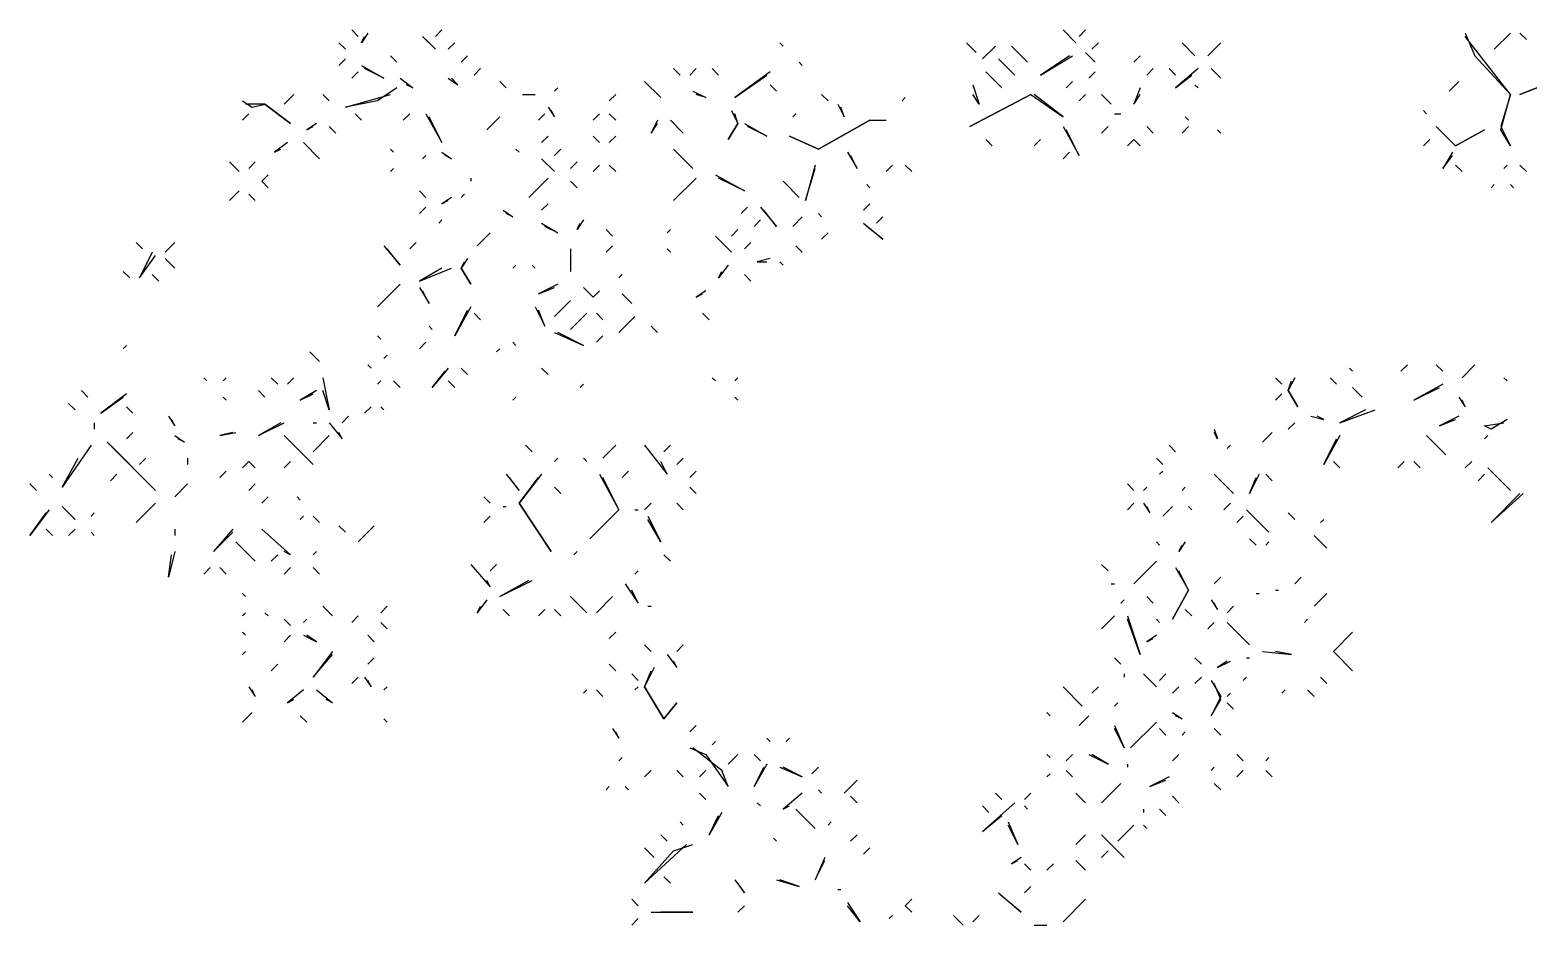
# Model space of a CAD drawing. Extents: x 1 to 2775, y -31 to 2075.
# Drawn here: x 2443.2 to 2520.8, y 1529.3 to 1575.7 of the extents above; entities that cross this region are included whole.
import ezdxf

# ---------------------------------------------------------------- set-up
doc = ezdxf.new("R2010")
doc.units = 0
doc.layers.add('LINEWORK', color=4, linetype='CONTINUOUS')

msp = doc.modelspace()

# ---------------------------------------------------------------- linework, layer by layer
at = {"layer": 'LINEWORK'}
for points in [[(2459.1667, 1575), (2459.5, 1574.6667)], [(2459.8333, 1575.6667), (2460.1667, 1575.3333)], [(2460.6667, 1575.5), (2460.3333, 1575), (2460.5, 1575.3333)], [(2463.5, 1575.3333), (2464.1667, 1574.6667), (2463.6667, 1575.1667)], [(2464.5, 1575.6667), (2464.1667, 1575.3333)], [(2465.1667, 1575), (2464.8333, 1574.6667)], [(2482, 1575), (2482.1667, 1574.8333)], [(2491.6667, 1575), (2492.1667, 1574.5)], [(2496.6667, 1575.6667), (2497.3333, 1575)], [(2497.8333, 1575.6667), (2497.5, 1575.3333)], [(2498.5, 1575), (2498.1667, 1574.6667)], [(2502.8333, 1575), (2503.5, 1574.3333)], [(2504.8333, 1575), (2504.1667, 1574.3333)], [(2517.5, 1575.5), (2518, 1574.3333), (2519.8333, 1572.3333), (2519.3333, 1570.6667), (2519.8333, 1569.6667), (2519.3333, 1570.5), (2519.8333, 1572.3333), (2517.5, 1575.3333)], [(2519.8333, 1575.5), (2519, 1574.6667)], [(2520.3333, 1575.5), (2520.6667, 1575.1667)], [(2526, 1575.3333), (2523.3333, 1573.5), (2520.3333, 1572.3333), (2523.3333, 1573.5), (2525.8333, 1575.1667)], [(2459.5, 1574.1667), (2459.1667, 1573.8333)], [(2461.8333, 1574.3333), (2462.1667, 1574)], [(2465.8333, 1574.3333), (2465.5, 1574)], [(2493.1667, 1574.8333), (2492.5, 1574.1667)], [(2493.3333, 1574.1667), (2494.1667, 1573.3333)], [(2494, 1574.8333), (2494.8333, 1574)], [(2497, 1574.3333), (2495.5, 1573.3333), (2497.1667, 1574.3333)], [(2497.8333, 1574.5), (2498.3333, 1574)], [(2500.6667, 1574.3333), (2500.3333, 1574)], [(2460.1667, 1573.5), (2459.8333, 1573.1667)], [(2460.3333, 1573.8333), (2461.5, 1573.1667), (2460.5, 1573.6667)], [(2466.5, 1573.6667), (2466.1667, 1573.3333)], [(2476.5, 1573.6667), (2476.8333, 1573.3333)], [(2477.6667, 1573.6667), (2477.3333, 1573.3333)], [(2478.5, 1573.6667), (2478.8333, 1573.3333)], [(2481.5, 1573.5), (2479.6667, 1572.1667), (2481.3333, 1573.3333)], [(2483, 1574), (2483.1667, 1573.8333)], [(2492.6667, 1573.5), (2493.5, 1572.6667)], [(2498.3333, 1573.5), (2498, 1573.1667)], [(2501.3333, 1573.6667), (2501, 1573.3333)], [(2502.1667, 1573.6667), (2502.5, 1573.3333)], [(2503.6667, 1573.6667), (2502.5, 1572.6667), (2503.3333, 1573.3333)], [(2504.3333, 1573.6667), (2504.8333, 1573.1667)], [(2462.1667, 1572.6667), (2461.1667, 1572), (2459.5, 1571.6667), (2461.8333, 1572.3333)], [(2462.3333, 1573.1667), (2463, 1572.6667), (2462.6667, 1572.8333)], [(2464.8333, 1573.1667), (2465.3333, 1572.8333), (2465, 1573.1667)], [(2467.5, 1573), (2467.8333, 1572.6667)], [(2470.5, 1572.6667), (2470.3333, 1572.5)], [(2475, 1573), (2475.8333, 1572.1667)], [(2481.5, 1572.8333), (2481.8333, 1572.5)], [(2492, 1572.8333), (2492.3333, 1571.8333), (2492, 1572.3333)], [(2497.1667, 1573), (2496.8333, 1572.6667)], [(2500.6667, 1572.6667), (2500.3333, 1571.8333), (2500.6667, 1572.3333)], [(2503.5, 1572.8333), (2503.6667, 1572.6667)], [(2517.1667, 1573), (2516.6667, 1572.5)], [(2454.1667, 1572), (2454.6667, 1571.6667), (2455.3333, 1571.8333), (2456.6667, 1570.8333), (2455.3333, 1571.8333), (2454.3333, 1571.8333)], [(2456.8333, 1572.3333), (2456.3333, 1571.8333)], [(2458.3333, 1572.3333), (2458.6667, 1572)], [(2468.6667, 1572.3333), (2469.3333, 1572.3333)], [(2473.5, 1572.3333), (2473.1667, 1572)], [(2477.5, 1572.5), (2478.1667, 1572.1667), (2477.6667, 1572.3333)], [(2484.1667, 1572.3333), (2484.5, 1572)], [(2488.5, 1572.1667), (2488.3333, 1572)], [(2495, 1572.3333), (2491.8333, 1570.6667), (2495, 1572.3333), (2496.6667, 1571.1667), (2495.1667, 1572.3333)], [(2497.8333, 1572.3333), (2497.5, 1572)], [(2498.6667, 1572.3333), (2499.1667, 1571.8333)], [(2454.5, 1571.3333), (2454.1667, 1571)], [(2460, 1571.3333), (2460.3333, 1571)], [(2462.8333, 1571.3333), (2462.5, 1571)], [(2463.6667, 1571.3333), (2464.5, 1569.8333), (2463.8333, 1571.1667)], [(2467.5, 1571.1667), (2466.8333, 1570.5)], [(2469.8333, 1571.3333), (2469.5, 1571)], [(2470, 1571.6667), (2470.3333, 1571.1667), (2470.1667, 1571.5)], [(2472.6667, 1571.3333), (2472.3333, 1571)], [(2473.1667, 1571.3333), (2473.5, 1571)], [(2479.5, 1571.5), (2479.8333, 1570.8333), (2479.3333, 1570), (2479.8333, 1570.8333), (2479.6667, 1571.3333)], [(2482.8333, 1571.3333), (2482.6667, 1571.1667)], [(2485, 1571.8333), (2485.3333, 1571.1667), (2485.1667, 1571.6667)], [(2499.3333, 1571.3333), (2499.6667, 1571.3333)], [(2503, 1571.1667), (2503.1667, 1571)], [(2515.3333, 1571.5), (2515.5, 1571.3333)], [(2458, 1570.8333), (2457.5, 1570.5), (2457.8333, 1570.6667)], [(2458.6667, 1570.6667), (2459, 1570.3333)], [(2475.6667, 1571), (2475.3333, 1570.3333), (2475.6667, 1570.8333)], [(2476.3333, 1571), (2477, 1570.3333)], [(2480.1667, 1570.8333), (2481.3333, 1570.1667), (2480.3333, 1570.6667)], [(2486.6667, 1571), (2484, 1569.5), (2482.5, 1570.1667), (2484, 1569.5), (2486.6667, 1571), (2487.5, 1571)], [(2496.6667, 1570.6667), (2497.5, 1569.1667), (2496.8333, 1570.5)], [(2499, 1570.6667), (2498.6667, 1570.3333)], [(2501, 1570.6667), (2501.3333, 1570.3333)], [(2503.1667, 1570.6667), (2502.8333, 1570.3333)], [(2504.6667, 1570.5), (2504.8333, 1570.3333)], [(2516, 1570.6667), (2517, 1569.6667), (2518.5, 1570.5), (2517, 1569.6667), (2516.1667, 1570.5)], [(2456.5, 1569.8333), (2455.8333, 1569.3333), (2456.1667, 1569.5)], [(2457.3333, 1569.8333), (2458.1667, 1569)], [(2470, 1570.1667), (2469.6667, 1569.8333)], [(2472.3333, 1570.1667), (2472.6667, 1569.8333)], [(2473.5, 1570.1667), (2473.1667, 1569.8333)], [(2492.6667, 1570), (2493, 1569.6667)], [(2495.5, 1570), (2495.1667, 1569.6667)], [(2500.3333, 1570), (2500, 1569.6667), (2500.3333, 1570), (2500.6667, 1569.6667)], [(2515.6667, 1570), (2515.3333, 1569.6667)], [(2453.5, 1568.8333), (2454, 1568.3333)], [(2454.8333, 1568.8333), (2454.5, 1568.5)], [(2461.8333, 1569.5), (2462, 1569.3333)], [(2463.6667, 1569.1667), (2463.5, 1569)], [(2464.5, 1569.3333), (2465, 1569), (2464.6667, 1569.1667)], [(2468.3333, 1569.5), (2468.5, 1569.3333)], [(2469.6667, 1569), (2470.3333, 1568.3333)], [(2470.6667, 1569.5), (2470.3333, 1569.1667)], [(2471.5, 1568.8333), (2471.1667, 1568.5)], [(2476.5, 1569.5), (2477.5, 1568.5)], [(2485.5, 1569.3333), (2486, 1568.5), (2485.6667, 1569.1667)], [(2497, 1569.3333), (2496.6667, 1569)], [(2516.8333, 1569.3333), (2516.3333, 1568.5), (2516.8333, 1569.1667)], [(2455.5, 1568.1667), (2455.1667, 1567.8333), (2455.5, 1567.5), (2455.1667, 1567.8333)], [(2462, 1568.5), (2461.8333, 1568.3333)], [(2466, 1568), (2466, 1567.8333)], [(2470, 1568), (2469, 1567)], [(2472.6667, 1568.6667), (2472.3333, 1568.3333)], [(2473.1667, 1568.6667), (2473.5, 1568.3333)], [(2477.6667, 1568), (2476.5, 1566.8333)], [(2478.6667, 1568.1667), (2480.1667, 1567.3333), (2478.8333, 1568)], [(2483.8333, 1568.6667), (2483.3333, 1566.8333), (2483.8333, 1568.5)], [(2487.8333, 1568.6667), (2487.5, 1568.3333)], [(2488.5, 1568.6667), (2488.8333, 1568.3333)], [(2517, 1568.6667), (2517.3333, 1568.3333)], [(2519.6667, 1568.6667), (2519.5, 1568.5)], [(2520.3333, 1568.6667), (2520.6667, 1568.3333)], [(2454, 1567.3333), (2453.5, 1566.8333)], [(2463.3333, 1567.3333), (2463.6667, 1567)], [(2471.1667, 1567.8333), (2471.5, 1567.5)], [(2482.1667, 1567.8333), (2483, 1567)], [(2486.5, 1567.6667), (2486.6667, 1567.5)], [(2519, 1567.6667), (2518.8333, 1567.5)], [(2519.8333, 1567.6667), (2520, 1567.5)], [(2454.5, 1567.1667), (2454.8333, 1566.8333)], [(2463.6667, 1566.5), (2463.3333, 1566.1667)], [(2465, 1567), (2464.5, 1566.6667), (2464.8333, 1566.8333)], [(2465.6667, 1567.1667), (2465.5, 1567)], [(2470, 1566.6667), (2469.6667, 1566.3333)], [(2480.3333, 1566.5), (2480, 1566.1667)], [(2481, 1566.5), (2481.8333, 1565.5), (2481.1667, 1566.3333)], [(2486.6667, 1566.6667), (2486.3333, 1566.3333)], [(2464.5, 1565.8333), (2464.3333, 1565.6667)], [(2467.6667, 1566.3333), (2468.1667, 1566), (2467.8333, 1566.1667)], [(2469.6667, 1565.6667), (2470.5, 1565.1667), (2469.8333, 1565.5)], [(2471.8333, 1565.8333), (2471.5, 1565.3333), (2471.6667, 1565.6667)], [(2481, 1565.8333), (2480.6667, 1565.5)], [(2483.1667, 1566), (2482.6667, 1565.5)], [(2484, 1566.1667), (2484.1667, 1566)], [(2486.3333, 1565.6667), (2487.3333, 1564.8333), (2486.5, 1565.5)], [(2487.3333, 1566), (2487, 1565.6667)], [(2467, 1565.1667), (2466.3333, 1564.5)], [(2473, 1565.3333), (2473.3333, 1565)], [(2476.3333, 1565.3333), (2476.1667, 1565.1667)], [(2478.6667, 1565), (2479.5, 1564.1667), (2478.8333, 1564.8333)], [(2479.8333, 1565.3333), (2479.5, 1565)], [(2484.5, 1565.1667), (2484.1667, 1564.8333)], [(2448.6667, 1564.6667), (2449, 1564.3333)], [(2449.5, 1564.1667), (2448.8333, 1562.8333), (2449.6667, 1564)], [(2450.6667, 1564.6667), (2450.1667, 1564.1667)], [(2461.5, 1564.5), (2462.3333, 1563.5), (2461.6667, 1564.3333)], [(2463.1667, 1564.6667), (2462.8333, 1564.3333)], [(2471.1667, 1564.3333), (2471.1667, 1563.1667)], [(2473.3333, 1564.5), (2473, 1564.1667)], [(2476.1667, 1564.3333), (2476.3333, 1564.1667)], [(2480.5, 1564.6667), (2480.1667, 1564.3333)], [(2482.8333, 1564.5), (2483.1667, 1564.1667)], [(2450.1667, 1563.8333), (2450.6667, 1563.3333)], [(2464.5, 1563.3333), (2463.3333, 1562.6667), (2465, 1563.3333)], [(2465.8333, 1563.8333), (2465.5, 1563.3333), (2466, 1562.5), (2465.5, 1563.3333), (2465.6667, 1563.6667)], [(2468.3333, 1563.5), (2468.1667, 1563.3333)], [(2469.1667, 1563.5), (2469.3333, 1563.3333)], [(2479.3333, 1563.5), (2478.8333, 1562.8333), (2479, 1563.1667)], [(2481.5, 1563.8333), (2480.8333, 1563.6667), (2481.3333, 1563.6667)], [(2482, 1563.6667), (2482.1667, 1563.5)], [(2448, 1563.1667), (2448.3333, 1562.8333)], [(2449.5, 1563), (2449.8333, 1562.6667)], [(2473.8333, 1563), (2473.6667, 1562.8333)], [(2480.1667, 1563), (2480.5, 1562.6667)], [(2462.3333, 1562.5), (2461.1667, 1561.3333)], [(2463.3333, 1562.3333), (2463.8333, 1561.5), (2463.5, 1562.1667)], [(2470.5, 1562.5), (2469.5, 1562), (2470.3333, 1562.3333)], [(2471.8333, 1562.3333), (2472.3333, 1561.8333), (2472.6667, 1562.1667), (2472.3333, 1561.8333)], [(2473.8333, 1562), (2474.3333, 1561.5)], [(2478.1667, 1562.1667), (2477.6667, 1561.8333), (2478, 1562)], [(2466, 1561.3333), (2465.1667, 1559.8333), (2465.8333, 1561.1667)], [(2466.1667, 1561), (2466.5, 1560.6667)], [(2469.3333, 1561.3333), (2469.8333, 1560.3333), (2469.5, 1561.1667)], [(2471.1667, 1561.6667), (2470.3333, 1560.8333)], [(2472, 1561), (2471.1667, 1560.1667)], [(2472.5, 1561), (2472.8333, 1560.6667)], [(2478, 1561), (2478.3333, 1560.6667)], [(2463.8333, 1560.3333), (2464, 1560.1667)], [(2474.5, 1560.8333), (2473.6667, 1560)], [(2475.3333, 1560.3333), (2475.6667, 1560)], [(2461.1667, 1559.8333), (2461.3333, 1559.6667)], [(2463.6667, 1559.5), (2463.3333, 1559.1667)], [(2468.1667, 1559.5), (2468.3333, 1559.3333)], [(2470.3333, 1560), (2471.8333, 1559.3333), (2470.5, 1560)], [(2472.8333, 1559.8333), (2472.5, 1559.5)], [(2448.1667, 1559.3333), (2448, 1559.1667)], [(2457.6667, 1559), (2458.1667, 1558.5)], [(2461.6667, 1558.8333), (2461.5, 1558.6667)], [(2467.5, 1559.1667), (2467.3333, 1559)], [(2460.6667, 1558.3333), (2460.8333, 1558.1667)], [(2464.8333, 1558.1667), (2464, 1557.1667), (2464.6667, 1558)], [(2465.5, 1558.1667), (2465.8333, 1557.8333)], [(2469.6667, 1558.1667), (2470, 1557.8333)], [(2511.5, 1558.1667), (2511.6667, 1558)], [(2514.5, 1558.3333), (2514.1667, 1558)], [(2516, 1558.3333), (2516.3333, 1558)], [(2518, 1558.3333), (2517.3333, 1557.6667)], [(2452.1667, 1557.6667), (2452.3333, 1557.5)], [(2453.3333, 1557.6667), (2453.1667, 1557.5)], [(2455.6667, 1557.6667), (2456, 1557.3333)], [(2456.8333, 1557.6667), (2456.5, 1557.3333)], [(2458.3333, 1557.6667), (2458.6667, 1556), (2458.3333, 1557)], [(2461.3333, 1557.5), (2461.1667, 1557.3333)], [(2462, 1557.5), (2462.3333, 1557.1667)], [(2464.8333, 1557.5), (2465.1667, 1557.1667)], [(2471.8333, 1557.3333), (2471.6667, 1557.1667)], [(2478.5, 1557.6667), (2478.6667, 1557.5)], [(2479.8333, 1557.6667), (2479.6667, 1557.5)], [(2507.6667, 1557.6667), (2508, 1557.3333)], [(2508.6667, 1557.6667), (2508.3333, 1557), (2508.8333, 1556.1667), (2508.3333, 1557), (2508.5, 1557.5)], [(2510.5, 1557.6667), (2510.8333, 1557.3333)], [(2511.6667, 1557.1667), (2512.1667, 1556.6667)], [(2516.3333, 1557.3333), (2514.8333, 1556.5), (2516.1667, 1557.1667)], [(2519.5, 1557.6667), (2519.6667, 1557.5)], [(2445.1667, 1556.3333), (2445.5, 1556)], [(2445.8333, 1557), (2446.1667, 1556.6667)], [(2448.1667, 1556.8333), (2446.8333, 1555.8333), (2448, 1556.6667)], [(2453.1667, 1556.6667), (2453.3333, 1556.5)], [(2455, 1557), (2455.3333, 1556.6667)], [(2458, 1557), (2457.1667, 1556.5), (2457.8333, 1556.8333)], [(2468.3333, 1556.6667), (2468.1667, 1556.5)], [(2479.6667, 1556.6667), (2479.8333, 1556.5)], [(2508, 1556.8333), (2507.6667, 1556.5)], [(2517.1667, 1556.6667), (2517.5, 1556.1667), (2517.3333, 1556.5)], [(2448.1667, 1556.1667), (2448.5, 1555.8333)], [(2450.3333, 1555.6667), (2450.6667, 1555.1667), (2450.5, 1555.5)], [(2459.6667, 1555.6667), (2459.3333, 1555.3333)], [(2460.8333, 1556.1667), (2460.5, 1555.8333)], [(2461.3333, 1556.1667), (2461.5, 1556)], [(2509.5, 1555.6667), (2510.1667, 1555.5), (2509.8333, 1555.6667)], [(2512.3333, 1556), (2511, 1555.3333), (2512.8333, 1556)], [(2517.1667, 1555.6667), (2516.1667, 1555.1667), (2517, 1555.5)], [(2446.5, 1555.3333), (2446.5, 1555)], [(2448.5, 1554.8333), (2448.1667, 1554.5)], [(2453.6667, 1554.8333), (2453, 1554.6667), (2453.8333, 1554.8333)], [(2456.1667, 1555.3333), (2455, 1554.6667), (2456.3333, 1555.3333)], [(2457.8333, 1555.3333), (2458, 1555.3333)], [(2458.6667, 1555.3333), (2459.3333, 1554.5), (2459.1667, 1554.8333)], [(2504.5, 1555), (2504.6667, 1554.5), (2504.5, 1554.8333)], [(2507.5, 1554.8333), (2507, 1554.3333)], [(2508.6667, 1555.3333), (2508.3333, 1555)], [(2519.6667, 1555.5), (2518.8333, 1555), (2518.5, 1555.1667), (2519.5, 1555.3333)], [(2446.3333, 1554.1667), (2444.8333, 1552), (2445.6667, 1553.5)], [(2447.1667, 1554.3333), (2449.6667, 1551.8333), (2447.3333, 1554.1667)], [(2450.6667, 1554.6667), (2451.1667, 1554.3333), (2450.8333, 1554.5)], [(2456.3333, 1554.6667), (2457.8333, 1553.1667), (2456.5, 1554.5)], [(2458.6667, 1554.6667), (2457.8333, 1553.8333)], [(2468.8333, 1554.1667), (2469.1667, 1553.8333)], [(2473.5, 1554.1667), (2472.8333, 1553.5)], [(2475, 1554.1667), (2476.1667, 1552.6667), (2475.8333, 1553.3333)], [(2476.3333, 1554.1667), (2476, 1553.8333)], [(2502.1667, 1554.1667), (2502.5, 1553.8333)], [(2505.3333, 1554.1667), (2505.1667, 1554)], [(2511, 1554.6667), (2510.1667, 1553.1667), (2510.8333, 1554.5)], [(2515.5, 1554.6667), (2516.5, 1553.6667)], [(2518.6667, 1554.6667), (2518.5, 1554.5)], [(2449.1667, 1553.5), (2448.8333, 1553.1667)], [(2451.3333, 1553.5), (2451.3333, 1553.1667)], [(2454.5, 1553.3333), (2454.1667, 1553), (2454.5, 1553.3333), (2454.8333, 1553)], [(2456.6667, 1553.3333), (2456.3333, 1553)], [(2470.5, 1553.5), (2470.3333, 1553.3333)], [(2471.8333, 1553.5), (2472, 1553.3333)], [(2477, 1553.5), (2476.6667, 1553.1667)], [(2501.5, 1553.5), (2501.8333, 1553.1667)], [(2510.6667, 1553.3333), (2511, 1553)], [(2514.3333, 1553.3333), (2514, 1553)], [(2514.8333, 1553.3333), (2515.1667, 1553)], [(2517.8333, 1553.3333), (2517.5, 1553)], [(2444.1667, 1552.6667), (2444.3333, 1552.5)], [(2447.6667, 1552.6667), (2447.3333, 1552.3333)], [(2453.3333, 1552.8333), (2453, 1552.5)], [(2467.8333, 1552.6667), (2468.5, 1551.8333), (2468, 1552.5)], [(2469.6667, 1552.6667), (2468.5, 1551.1667), (2470.1667, 1548.6667), (2468.5, 1551.1667), (2469.5, 1552.5)], [(2472.6667, 1552.6667), (2473.6667, 1550.8333), (2472.1667, 1549.3333), (2473.6667, 1550.8333), (2472.8333, 1552.5)], [(2474.1667, 1552.8333), (2473.8333, 1552.5)], [(2477.6667, 1552.8333), (2477.3333, 1552.5)], [(2501.8333, 1552.8333), (2501.6667, 1552.6667)], [(2504.5, 1552.6667), (2505.5, 1551.6667)], [(2506.8333, 1552.6667), (2506.3333, 1551.6667), (2506.6667, 1552.5)], [(2507.1667, 1552.6667), (2507.5, 1552.3333)], [(2518.5, 1552.6667), (2518.1667, 1552.3333)], [(2518.6667, 1553), (2519.8333, 1551.8333)], [(2443.1667, 1552.1667), (2443.5, 1551.8333)], [(2451.3333, 1552.1667), (2450.6667, 1551.5)], [(2454.8333, 1552.1667), (2454.5, 1551.8333)], [(2470.3333, 1552), (2470.6667, 1551.6667)], [(2477.3333, 1552), (2477.6667, 1551.6667)], [(2500, 1552.1667), (2500.3333, 1551.8333)], [(2501, 1552), (2500.8333, 1551.8333)], [(2503, 1552), (2502.8333, 1551.8333)], [(2520.3333, 1551.6667), (2518.8333, 1550.1667), (2520.5, 1551.6667)], [(2444.8333, 1551), (2445.5, 1550.3333)], [(2449.6667, 1551.1667), (2448.6667, 1550.1667)], [(2455.5, 1551.5), (2455.1667, 1551.1667)], [(2457, 1551.5), (2457.1667, 1551.3333)], [(2466.6667, 1551.5), (2467, 1551.1667)], [(2467.6667, 1551), (2467.8333, 1551)], [(2475.3333, 1551.1667), (2475, 1550.8333)], [(2476.6667, 1551.1667), (2477, 1550.8333)], [(2500.3333, 1551.1667), (2500, 1550.8333)], [(2500.8333, 1551.1667), (2501.1667, 1550.6667), (2501, 1551)], [(2502.3333, 1551), (2501.8333, 1550.5)], [(2503.1667, 1551), (2503.3333, 1550.8333)], [(2505.3333, 1551.1667), (2505, 1550.8333)], [(2444.1667, 1550.8333), (2443.1667, 1549.5), (2444, 1550.6667)], [(2446.5, 1550.6667), (2446.3333, 1550.5)], [(2457.3333, 1550.5), (2457.1667, 1550.3333)], [(2457.8333, 1550.5), (2458.1667, 1550.1667)], [(2467, 1550.5), (2466.6667, 1550.1667)], [(2474.5, 1550.8333), (2474.6667, 1550.8333)], [(2475.1667, 1550.5), (2475.8333, 1549.1667), (2475.1667, 1550.3333)], [(2506, 1550.5), (2505.6667, 1550.1667)], [(2506.1667, 1550.8333), (2507.3333, 1549.6667)], [(2508.3333, 1550.6667), (2508.6667, 1550.3333)], [(2510.1667, 1550.3333), (2510, 1550.1667)], [(2444, 1549.8333), (2444.3333, 1549.5)], [(2445.5, 1549.8333), (2445.1667, 1549.5)], [(2446.3333, 1549.6667), (2446.5, 1549.5)], [(2450.6667, 1549.8333), (2450.6667, 1549.5)], [(2453.6667, 1549.8333), (2452.6667, 1548.6667), (2453.6667, 1549.6667)], [(2455.1667, 1549.8333), (2456.6667, 1548.5), (2456.3333, 1548.6667)], [(2459.1667, 1550), (2459.5, 1549.6667)], [(2461, 1550), (2460.1667, 1549.1667)], [(2509.6667, 1549.5), (2510.3333, 1548.8333)], [(2450.6667, 1548.6667), (2450.3333, 1547.3333), (2450.5, 1548.5)], [(2453.8333, 1549.1667), (2454.8333, 1548.1667)], [(2458, 1548.6667), (2457.8333, 1548.5)], [(2471.5, 1548.6667), (2471.3333, 1548.5)], [(2501.5, 1549.1667), (2501.6667, 1549)], [(2503, 1549.1667), (2502.6667, 1548.6667), (2502.8333, 1549)], [(2506.3333, 1549.3333), (2506.6667, 1549)], [(2507.3333, 1549.1667), (2507.1667, 1549)], [(2452.5, 1547.8333), (2452.1667, 1547.5)], [(2453, 1547.8333), (2453.3333, 1547.5)], [(2456, 1548.5), (2455.6667, 1548.1667)], [(2456.6667, 1547.8333), (2456.3333, 1547.5)], [(2457.8333, 1547.8333), (2458.1667, 1547.5)], [(2466, 1548), (2467, 1546.8333), (2466.8333, 1547.1667)], [(2467.3333, 1548), (2467, 1547.6667)], [(2476, 1548.5), (2476.3333, 1548.1667)], [(2498.6667, 1548), (2499, 1547.6667)], [(2501.5, 1548.1667), (2500.3333, 1547)], [(2502.5, 1547.8333), (2503.1667, 1546.6667), (2502.3333, 1545.1667), (2503.1667, 1546.6667), (2502.6667, 1547.6667)], [(2469, 1547.1667), (2467.5, 1546.3333), (2469.1667, 1547.1667)], [(2474.6667, 1547.6667), (2474.5, 1547.5)], [(2504.8333, 1547.3333), (2504.5, 1547)], [(2509, 1547.3333), (2508.6667, 1547)], [(2454.1667, 1546.5), (2454.3333, 1546.3333)], [(2471.1667, 1546.3333), (2472, 1545.5)], [(2473.3333, 1546.3333), (2472.5, 1545.5)], [(2474, 1547), (2474.6667, 1546), (2474.3333, 1546.6667)], [(2499.1667, 1547), (2499.3333, 1547)], [(2501, 1546.3333), (2501.3333, 1546)], [(2506.6667, 1546.5), (2506.8333, 1546.5)], [(2507.6667, 1546.6667), (2507.8333, 1546.6667)], [(2510.3333, 1546.5), (2509.6667, 1545.8333)], [(2454.3333, 1545.5), (2454.1667, 1545.3333)], [(2455.3333, 1545.5), (2455.5, 1545.3333)], [(2458.3333, 1545.8333), (2458.8333, 1545.3333)], [(2461.6667, 1545.8333), (2461.3333, 1545.5)], [(2466.8333, 1546.1667), (2466.3333, 1545.5), (2466.5, 1545.8333)], [(2467.6667, 1545.6667), (2468, 1545.3333)], [(2469.8333, 1545.6667), (2469.5, 1545.3333)], [(2470.3333, 1545.6667), (2470.6667, 1545.3333)], [(2475.1667, 1545.8333), (2475.3333, 1545.8333)], [(2499.8333, 1546.1667), (2499.6667, 1546)], [(2503, 1545.6667), (2503.3333, 1545.3333)], [(2504.3333, 1546.1667), (2504.6667, 1545.6667), (2504.5, 1546)], [(2505.5, 1545.8333), (2505.1667, 1545.5)], [(2456.3333, 1545.1667), (2456.6667, 1544.8333)], [(2457.5, 1545.1667), (2457.3333, 1545)], [(2460.1667, 1545.3333), (2459.8333, 1545)], [(2461.3333, 1545), (2461.6667, 1544.6667)], [(2499.3333, 1545.3333), (2498.6667, 1544.6667)], [(2500, 1545.3333), (2500.6667, 1543.3333), (2500, 1545.1667)], [(2501.5, 1545.1667), (2501.6667, 1545)], [(2504.5, 1545), (2504.1667, 1544.6667)], [(2505.1667, 1545), (2506.3333, 1543.8333)], [(2509.3333, 1545.1667), (2509.1667, 1545)], [(2454.1667, 1544.5), (2454.3333, 1544.3333)], [(2456.6667, 1544.3333), (2456.3333, 1544)], [(2457.3333, 1544.3333), (2458, 1544), (2457.5, 1544.3333)], [(2460.6667, 1544.3333), (2461, 1544)], [(2473.5, 1544.5), (2473.1667, 1544.1667)], [(2501.5, 1544.3333), (2501, 1544), (2501.3333, 1544.1667)], [(2511.6667, 1544.5), (2510.6667, 1543.5), (2511.6667, 1542.5), (2510.6667, 1543.5)], [(2454.3333, 1543.5), (2454.1667, 1543.3333)], [(2458.8333, 1543.5), (2457.8333, 1542.1667), (2458.8333, 1543.3333)], [(2461, 1543.1667), (2460.6667, 1542.8333)], [(2475, 1543.8333), (2475.3333, 1543.5)], [(2476.1667, 1543.3333), (2476.6667, 1542.6667), (2476.5, 1543)], [(2477, 1543.8333), (2476.6667, 1543.5)], [(2499.3333, 1543.1667), (2499.6667, 1542.8333)], [(2503.5, 1543.1667), (2503.8333, 1542.8333)], [(2506.1667, 1543.1667), (2506.3333, 1543.1667)], [(2507, 1543.5), (2508.5, 1543.3333), (2507.6667, 1543.5)], [(2456, 1542.8333), (2455.6667, 1542.5)], [(2473.1667, 1542.8333), (2473.5, 1542.5)], [(2475.5, 1542.6667), (2475, 1541.6667), (2476, 1540), (2476.6667, 1540.8333), (2476, 1540), (2475, 1541.6667), (2475.3333, 1542.5)], [(2505.1667, 1543), (2504.6667, 1542.6667), (2505.3333, 1543)], [(2454.5, 1541.6667), (2454.8333, 1541.1667), (2454.6667, 1541.5)], [(2460.1667, 1542.1667), (2459.8333, 1541.8333)], [(2460.5, 1542.1667), (2460.8333, 1541.6667), (2460.6667, 1542)], [(2461.6667, 1541.6667), (2461.5, 1541.5)], [(2474.3333, 1542.3333), (2474.6667, 1542)], [(2474.6667, 1541.6667), (2474.5, 1541.5)], [(2496.6667, 1541.6667), (2497.6667, 1540.6667)], [(2498.5, 1541.6667), (2498.1667, 1541.3333)], [(2499.8333, 1542.3333), (2499.8333, 1542.1667)], [(2500.8333, 1542.3333), (2501.5, 1541.6667)], [(2502, 1542.3333), (2501.6667, 1542)], [(2502.6667, 1541.6667), (2502.3333, 1541.3333)], [(2503.8333, 1542.1667), (2503.5, 1541.8333)], [(2504.3333, 1542), (2504.8333, 1541.1667), (2504.3333, 1540.1667), (2504.8333, 1541), (2504.5, 1541.8333)], [(2506.1667, 1542.1667), (2506, 1542)], [(2510, 1542.1667), (2510.3333, 1541.8333)], [(2457.3333, 1541.5), (2456.5, 1540.8333), (2456.8333, 1541)], [(2458, 1541.5), (2458.8333, 1540.8333), (2458.5, 1541)], [(2472, 1541.5), (2471.8333, 1541.3333)], [(2472.5, 1541.5), (2472.8333, 1541.1667)], [(2499.5, 1540.8333), (2499.3333, 1540.6667)], [(2505.3333, 1541.3333), (2505.1667, 1541.1667)], [(2505.1667, 1540.8333), (2505.5, 1540.5)], [(2508.1667, 1541.5), (2508, 1541.3333)], [(2509.3333, 1541.5), (2509.6667, 1541.1667)], [(2454.6667, 1540.3333), (2454.1667, 1539.8333)], [(2457.1667, 1540.1667), (2457.5, 1539.8333)], [(2495.8333, 1540.3333), (2496, 1540.1667)], [(2498, 1540.1667), (2497.5, 1539.6667)], [(2502.3333, 1540.3333), (2502.8333, 1540), (2502.5, 1540.1667)], [(2461.5, 1540), (2461.6667, 1539.8333)], [(2473.3333, 1539.5), (2473.6667, 1539), (2473.5, 1539.3333)], [(2477.6667, 1539.6667), (2477.3333, 1539.3333)], [(2499.3333, 1539.6667), (2499.8333, 1538.5), (2499.3333, 1539.5)], [(2501.5, 1539.8333), (2500.1667, 1538.5)], [(2501.6667, 1539.5), (2502, 1539.1667)], [(2503, 1539.3333), (2502.8333, 1539.1667)], [(2504.5, 1539.5), (2504.8333, 1539.1667)], [(2477.3333, 1538.5), (2478.1667, 1538.1667), (2479.3333, 1536.5), (2479, 1537.3333), (2477.5, 1538.5)], [(2478.6667, 1538.8333), (2478.5, 1538.6667)], [(2481.3333, 1539), (2481.5, 1538.8333)], [(2482.5, 1539), (2482.3333, 1538.8333)], [(2473.8333, 1538), (2473.6667, 1537.8333)], [(2479.8333, 1538.1667), (2479.3333, 1537.6667)], [(2480.6667, 1538.1667), (2481, 1537.8333)], [(2495.8333, 1538.1667), (2496, 1538)], [(2497.1667, 1538.1667), (2496.8333, 1537.8333)], [(2498, 1538.1667), (2499, 1537.6667), (2498.1667, 1538.1667)], [(2502.6667, 1538.1667), (2502.3333, 1537.8333)], [(2505.6667, 1538.1667), (2506, 1537.8333)], [(2507.3333, 1538), (2507.1667, 1537.8333)], [(2475.3333, 1537.3333), (2475, 1537)], [(2476.6667, 1537.3333), (2477, 1537)], [(2478.1667, 1537.3333), (2477.8333, 1537)], [(2481.3333, 1537.6667), (2480.6667, 1536.5), (2481.1667, 1537.5)], [(2482, 1537.5), (2483.1667, 1537), (2482.1667, 1537.5)], [(2484, 1537.5), (2483.6667, 1537.1667)], [(2496, 1537.1667), (2495.8333, 1537)], [(2496.8333, 1537.3333), (2497.1667, 1537)], [(2500, 1537.6667), (2500, 1537.5)], [(2502.1667, 1537), (2501.1667, 1536.5), (2502, 1536.8333)], [(2504.5, 1537.5), (2504.3333, 1537.3333)], [(2506, 1537.3333), (2505.6667, 1537)], [(2507.1667, 1537.3333), (2507.5, 1537)], [(2473.1667, 1536.5), (2473, 1536.3333)], [(2474, 1536.5), (2474.1667, 1536.3333)], [(2477.8333, 1536.1667), (2478.1667, 1535.8333)], [(2483.1667, 1536.1667), (2482.1667, 1535.3333), (2482.5, 1535.5)], [(2484, 1536.3333), (2484.1667, 1536.1667)], [(2486, 1536.8333), (2485.3333, 1536.1667)], [(2493.1667, 1536.1667), (2493.5, 1535.8333)], [(2495, 1536.1667), (2494.6667, 1535.8333)], [(2497.3333, 1536.1667), (2497.8333, 1535.6667)], [(2499.6667, 1536.6667), (2498.6667, 1535.6667)], [(2504.5, 1536.6667), (2504.8333, 1536.3333)], [(2480.8333, 1535.6667), (2481, 1535.5)], [(2485.6667, 1536), (2486, 1535.6667)], [(2494.1667, 1535.6667), (2492.5, 1534.1667), (2493.5, 1535)], [(2492.5, 1535.5), (2492.8333, 1535.1667)], [(2494.6667, 1535.5), (2494.8333, 1535.3333)], [(2502.3333, 1536), (2502.6667, 1535.6667)], [(2476.8333, 1534.6667), (2477, 1534.5)], [(2479, 1535.1667), (2478.3333, 1534), (2478.8333, 1535)], [(2482.8333, 1535.3333), (2483.8333, 1534.3333)], [(2484.6667, 1534.6667), (2484.5, 1534.5)], [(2493.8333, 1534.6667), (2494.3333, 1533.5), (2493.8333, 1534.5)], [(2500.8333, 1535.3333), (2500.8333, 1535.1667)], [(2501.6667, 1535.3333), (2502, 1535)], [(2475.8333, 1534), (2476.1667, 1533.6667)], [(2481.6667, 1533.8333), (2481.8333, 1533.6667)], [(2486, 1534), (2485.6667, 1533.6667)], [(2497.8333, 1534), (2497.3333, 1533.5)], [(2498.6667, 1534), (2499.8333, 1532.8333)], [(2500.3333, 1534.5), (2499.5, 1533.6667)], [(2500.8333, 1534.5), (2501, 1534.3333)], [(2477.1667, 1533.5), (2475, 1531.5), (2476.5, 1533.1667), (2477.5, 1533.5)], [(2475, 1533.3333), (2475.5, 1532.8333)], [(2486.6667, 1533.3333), (2486.3333, 1533)], [(2499, 1533.1667), (2498.6667, 1532.8333)], [(2484.3333, 1532.8333), (2483.8333, 1531.6667), (2484.3333, 1532.6667)], [(2494.5, 1532.8333), (2494, 1532.5), (2494.3333, 1532.6667)], [(2494.6667, 1532.5), (2495, 1532.1667)], [(2496.1667, 1532.5), (2495.8333, 1532.1667)], [(2497.3333, 1532.6667), (2497.8333, 1532.1667)], [(2476, 1531.8333), (2476.3333, 1531.5)], [(2479.6667, 1531.6667), (2480.1667, 1531), (2479.8333, 1531.5)], [(2481.8333, 1531.6667), (2483, 1531.3333), (2482, 1531.6667)], [(2485, 1531.1667), (2485.1667, 1531.1667)], [(2493.3333, 1531), (2494.5, 1530), (2493.5, 1530.8333)], [(2495, 1531.3333), (2494.6667, 1531)], [(2474.3333, 1530.6667), (2474.6667, 1530.3333)], [(2475.3333, 1530), (2477.5, 1530), (2475.8333, 1530)], [(2480.1667, 1530.3333), (2479.8333, 1530)], [(2485.5, 1530.5), (2486.1667, 1529.5), (2485.5, 1530.3333)], [(2488.8333, 1530.6667), (2488.5, 1530.3333), (2488.8333, 1530), (2488.5, 1530.3333)], [(2497.8333, 1530.6667), (2496.6667, 1529.5)], [(2474.6667, 1529.6667), (2474.3333, 1529.3333)], [(2487.8333, 1529.8333), (2487.6667, 1529.6667)], [(2491, 1529.8333), (2491.5, 1529.3333)], [(2492.3333, 1529.8333), (2492, 1529.5)], [(2495.1667, 1529.3333), (2495.8333, 1529.3333)]]:
    msp.add_lwpolyline(points, dxfattribs=at)

doc.saveas('drawing.dxf')
